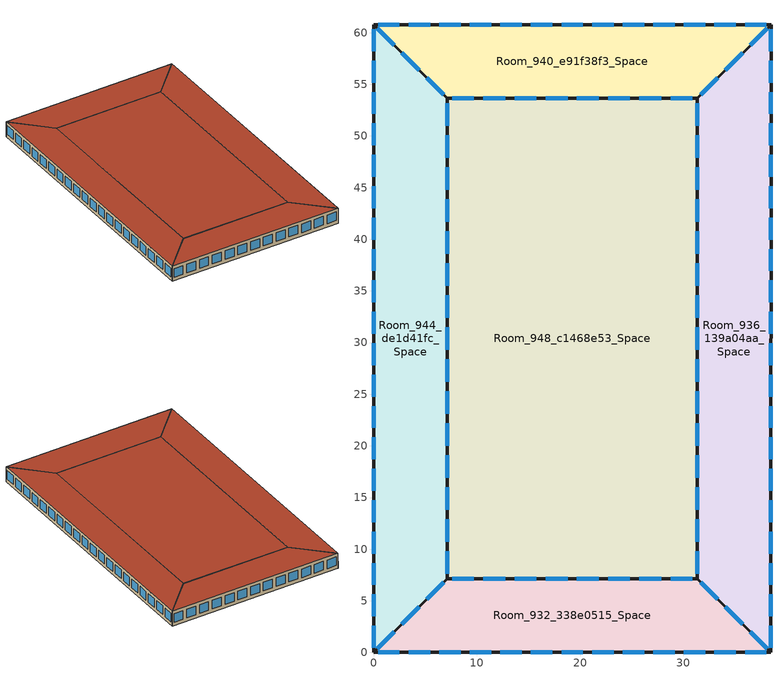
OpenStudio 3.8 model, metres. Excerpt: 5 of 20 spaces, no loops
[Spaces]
Room_932_338e0515_Space
 floor ground: 31.32,7.16 38.48,0 0,0 7.16,7.16 z0
 wall outside: 31.32,7.16 7.16,7.16 0,0 38.48,0 31.32,7.16 z0:3.5
 window: 30.87,7.16 28.75,7.16 / 27.85,7.16 25.73,7.16 / 24.83,7.16 22.71,7.16 / 21.81,7.16 19.69,7.16 / 18.79,7.16 16.67,7.16 / 15.77,7.16 13.65,7.16 / 12.75,7.16 10.63,7.16 / 9.73,7.16 7.61,7.16 / 6.8,6.8 5.13,5.13 / 4.42,4.42 2.74,2.74 / 2.03,2.03 0.36,0.36 / 38.12,0.36 36.45,2.03 / 35.73,2.74 34.06,4.42 / 33.35,5.13 31.68,6.8 / 0.44,0 2.52,0 / 3.4,0 5.48,0 / 6.36,0 8.44,0 / 9.32,0 11.4,0 / 12.28,0 14.36,0 / 15.24,0 17.32,0 / 18.2,0 20.28,0 / 21.16,0 23.24,0 / 24.12,0 26.2,0 / 27.08,0 29.16,0 / 30.04,0 32.12,0 / 33,0 35.08,0 / 35.96,0 38.04,0 z0.8:2.8
 roof outside: 38.48,0 31.32,7.16 7.16,7.16 0,0 z3.5
Room_936_139a04aa_Space
 floor ground: 38.48,60.79 38.48,0 31.32,7.16 31.32,53.63 z0
 wall outside: 31.32,7.16 38.48,0 38.48,60.79 31.32,53.63 31.32,7.16 z0:3.5
 window: 31.68,6.8 33.35,5.13 / 34.06,4.42 35.73,2.74 / 36.45,2.03 38.12,0.36 / 31.32,53.17 31.32,51 / 31.32,50.07 31.32,47.9 / 31.32,46.97 31.32,44.8 / 31.32,43.87 31.32,41.7 / 31.32,40.77 31.32,38.61 / 31.32,37.68 31.32,35.51 / 31.32,34.58 31.32,32.41 / 31.32,31.48 31.32,29.31 / 31.32,28.38 31.32,26.21 / 31.32,25.28 31.32,23.12 / 31.32,22.19 31.32,20.02 / 31.32,19.09 31.32,16.92 / 31.32,15.99 31.32,13.82 / 31.32,12.89 31.32,10.72 / 31.32,9.79 31.32,7.63 / 38.12,60.43 36.45,58.76 / 35.73,58.05 34.06,56.38 / 33.35,55.66 31.68,53.99 / 38.48,0.46 38.48,2.58 / 38.48,3.5 38.48,5.62 / 38.48,6.54 38.48,8.66 / 38.48,9.57 38.48,11.7 / 38.48,12.61 38.48,14.74 / 38.48,15.65 38.48,17.78 / 38.48,18.69 38.48,20.82 / 38.48,21.73 38.48,23.86 / 38.48,24.77 38.48,26.9 / 38.48,27.81 38.48,29.94 / 38.48,30.85 38.48,32.98 / 38.48,33.89 38.48,36.02 / 38.48,36.93 38.48,39.06 / 38.48,39.97 38.48,42.1 / 38.48,43.01 38.48,45.14 / 38.48,46.05 38.48,48.18 / 38.48,49.09 38.48,51.22 / 38.48,52.13 38.48,54.26 / 38.48,55.17 38.48,57.3 / 38.48,58.21 38.48,60.34 z0.8:2.8
 roof outside: 38.48,0 38.48,60.79 31.32,53.63 31.32,7.16 z3.5
Room_940_e91f38f3_Space
 floor ground: 0,60.79 38.48,60.79 31.32,53.63 7.16,53.63 z0
 wall outside: 31.32,53.63 38.48,60.79 0,60.79 7.16,53.63 31.32,53.63 z0:3.5
 window: 31.68,53.99 33.35,55.66 / 34.06,56.38 35.73,58.05 / 36.45,58.76 38.12,60.43 / 7.61,53.63 9.73,53.63 / 10.63,53.63 12.75,53.63 / 13.65,53.63 15.77,53.63 / 16.67,53.63 18.79,53.63 / 19.69,53.63 21.81,53.63 / 22.71,53.63 24.83,53.63 / 25.73,53.63 27.85,53.63 / 28.75,53.63 30.87,53.63 / 0.36,60.43 2.03,58.76 / 2.75,58.05 4.42,56.38 / 5.13,55.66 6.8,53.99 / 38.04,60.79 35.96,60.79 / 35.08,60.79 33,60.79 / 32.12,60.79 30.04,60.79 / 29.16,60.79 27.08,60.79 / 26.2,60.79 24.12,60.79 / 23.24,60.79 21.16,60.79 / 20.28,60.79 18.2,60.79 / 17.32,60.79 15.24,60.79 / 14.36,60.79 12.28,60.79 / 11.4,60.79 9.32,60.79 / 8.44,60.79 6.36,60.79 / 5.48,60.79 3.4,60.79 / 2.52,60.79 0.44,60.79 z0.8:2.8
 roof outside: 31.32,53.63 38.48,60.79 0,60.79 7.16,53.63 z3.5
Room_944_de1d41fc_Space
 floor ground: 0,60.79 7.16,53.63 7.16,7.16 0,0 z0
 wall outside: 7.16,53.63 0,60.79 0,0 7.16,7.16 7.16,53.63 z0:3.5
 window: 6.8,53.99 5.13,55.66 / 4.42,56.38 2.75,58.05 / 2.03,58.76 0.36,60.43 / 0.36,0.36 2.03,2.03 / 2.74,2.74 4.42,4.42 / 5.13,5.13 6.8,6.8 / 7.16,7.63 7.16,9.79 / 7.16,10.72 7.16,12.89 / 7.16,13.82 7.16,15.99 / 7.16,16.92 7.16,19.09 / 7.16,20.02 7.16,22.19 / 7.16,23.12 7.16,25.28 / 7.16,26.21 7.16,28.38 / 7.16,29.31 7.16,31.48 / 7.16,32.41 7.16,34.58 / 7.16,35.51 7.16,37.68 / 7.16,38.61 7.16,40.77 / 7.16,41.7 7.16,43.87 / 7.16,44.8 7.16,46.97 / 7.16,47.9 7.16,50.07 / 7.16,51 7.16,53.17 / 0,60.34 0,58.21 / 0,57.3 0,55.17 / 0,54.26 0,52.13 / 0,51.22 0,49.09 / 0,48.18 0,46.05 / 0,45.14 0,43.01 / 0,42.1 0,39.97 / 0,39.06 0,36.93 / 0,36.02 0,33.89 / 0,32.98 0,30.85 / 0,29.94 0,27.81 / 0,26.9 0,24.77 / 0,23.86 0,21.73 / 0,20.82 0,18.69 / 0,17.78 0,15.65 / 0,14.74 0,12.61 / 0,11.7 0,9.57 / 0,8.66 0,6.54 / 0,5.62 0,3.5 / 0,2.58 0,0.46 z0.8:2.8
 roof outside: 0,0 7.16,7.16 7.16,53.63 0,60.79 z3.5
Room_948_c1468e53_Space
 floor ground: 7.16,53.63 31.32,53.63 31.32,7.16 7.16,7.16 z0
 wall outside: 7.16,53.63 7.16,7.16 31.32,7.16 31.32,53.63 7.16,53.63 z0:3.5
 window: 7.16,53.17 7.16,51 / 7.16,50.07 7.16,47.9 / 7.16,46.97 7.16,44.8 / 7.16,43.87 7.16,41.7 / 7.16,40.77 7.16,38.61 / 7.16,37.68 7.16,35.51 / 7.16,34.58 7.16,32.41 / 7.16,31.48 7.16,29.31 / 7.16,28.38 7.16,26.21 / 7.16,25.28 7.16,23.12 / 7.16,22.19 7.16,20.02 / 7.16,19.09 7.16,16.92 / 7.16,15.99 7.16,13.82 / 7.16,12.89 7.16,10.72 / 7.16,9.79 7.16,7.63 / 30.87,53.63 28.75,53.63 / 27.85,53.63 25.73,53.63 / 24.83,53.63 22.71,53.63 / 21.81,53.63 19.69,53.63 / 18.79,53.63 16.67,53.63 / 15.77,53.63 13.65,53.63 / 12.75,53.63 10.63,53.63 / 9.73,53.63 7.61,53.63 / 31.32,7.63 31.32,9.79 / 31.32,10.72 31.32,12.89 / 31.32,13.82 31.32,15.99 / 31.32,16.92 31.32,19.09 / 31.32,20.02 31.32,22.19 / 31.32,23.12 31.32,25.28 / 31.32,26.21 31.32,28.38 / 31.32,29.31 31.32,31.48 / 31.32,32.41 31.32,34.58 / 31.32,35.51 31.32,37.68 / 31.32,38.61 31.32,40.77 / 31.32,41.7 31.32,43.87 / 31.32,44.8 31.32,46.97 / 31.32,47.9 31.32,50.07 / 31.32,51 31.32,53.17 / 7.61,7.16 9.73,7.16 / 10.63,7.16 12.75,7.16 / 13.65,7.16 15.77,7.16 / 16.67,7.16 18.79,7.16 / 19.69,7.16 21.81,7.16 / 22.71,7.16 24.83,7.16 / 25.73,7.16 27.85,7.16 / 28.75,7.16 30.87,7.16 z0.8:2.8
 roof outside: 31.32,7.16 31.32,53.63 7.16,53.63 7.16,7.16 z3.5
[Schedule:Ruleset]
Name | Default Day Schedule | Summer Design Day Schedule | Winter Design Day Schedule | Holiday Schedule
MediumOffice Building_Service Hot Water Schedule | MediumOffice Building_Service Hot Water Schedule_Sunday | MediumOffice Building_Service Hot Water Schedule_SmrDsn 1 | MediumOffice Building_Service Hot Water Schedule_WntrDsn 1 | MediumOffice Building_Service Hot Water Schedule_Hol 1
MediumOffice Building_Infiltration Schedule | MediumOffice Building_Infiltration Schedule_Sunday | MediumOffice Building_Infiltration Schedule_SmrDsn 1 | MediumOffice Building_Infiltration Schedule_WntrDsn 1 | MediumOffice Building_Infiltration Schedule_Hol 1
NECB-A-Electric-Equipment | NECB-A-Electric-Equipment_Default |  |  | NECB-A-Electric-Equipment_Hol 1
[Schedule:Day]
MediumOffice Building_Service Hot Water Schedule_Sunday; MediumOffice Building_Service Hot Water Schedule_Hol 1: No, 6, 0, 0, 11, 0, 0.04, 13, 0, 0.06, 14, 0, 0.09, 15, 0, 0.06, 18, 0, 0.04, 24, 0, 0
MediumOffice Building_Service Hot Water Schedule_SmrDsn 1; Schedule Day 5: No, 6, 0, 0, 7, 0, 0.07, 8, 0, 0.19, 9, 0, 0.35, 10, 0, 0.38, 11, 0, 0.39, 12, 0, 0.47, 13, 0, 0.57, 14, 0, 0.54, 15, 0, 0.34, 16, 0, 0.33, 17, 0, 0.44, 18, 0, 0.26, 19, 0, 0.21, 20, 0, 0.15, 21, 0, 0.17, 22, 0, 0.08, 24, 0, 0.05
MediumOffice Building_Service Hot Water Schedule_WntrDsn 1; Schedule Day 6: No, 6, 0, 0, 7, 0, 0.07, 8, 0, 0.11, 9, 0, 0.15, 10, 0, 0.21, 11, 0, 0.19, 12, 0, 0.23, 13, 0, 0.2, 14, 0, 0.19, 15, 0, 0.15, 16, 0, 0.13, 17, 0, 0.14, 19, 0, 0.07, 24, 0, 0
MediumOffice Building_Infiltration Schedule_Sunday; MediumOffice Building_Infiltration Schedule_Hol 1: No, 24, 0, 1
MediumOffice Building_Infiltration Schedule_SmrDsn 1; Schedule Day 11: No, 6, 0, 1, 22, 0, 0.25, 24, 0, 1
MediumOffice Building_Infiltration Schedule_WntrDsn 1; Schedule Day 12: No, 6, 0, 1, 18, 0, 0.25, 24, 0, 1
Schedule Day 23: No, 7, 0, 0, 8, 0, 0.1, 9, 0, 0.7, 12, 0, 0.9, 14, 0, 0.5, 17, 0, 0.9, 18, 0, 0.7, 19, 0, 0.3, 23, 0, 0.1, 24, 0, 0
Schedule Day 24; Schedule Day 25: No, 24, 0, 0
Schedule Day 38: No, 7, 0, 0.05, 8, 0, 0.3, 9, 0, 0.8, 17, 0, 0.9, 18, 0, 0.8, 19, 0, 0.5, 21, 0, 0.3, 23, 0, 0.1, 24, 0, 0.05
Schedule Day 39; Schedule Day 40: No, 24, 0, 0.05
NECB-A-Electric-Equipment_Default; Schedule Day 29: No, 7, 0, 0.2, 8, 0, 0.3, 9, 0, 0.8, 18, 0, 0.9, 19, 0, 0.5, 21, 0, 0.3, 24, 0, 0.2
NECB-A-Electric-Equipment_Hol 1; Schedule Day 30; Schedule Day 31: No, 24, 0, 0.2
Schedule Day 26: No, 6, 0, 35, 21, 0, 24, 24, 0, 35
Schedule Day 27; Schedule Day 28: No, 24, 0, 35
Schedule Day 32: No, 6, 0, 18, 7, 0, 20, 21, 0, 22, 24, 0, 18
Schedule Day 33; Schedule Day 34: No, 24, 0, 18
[Schedule:Rule] Date Specification Type=DateRange; Start Month=1; Start Day=1; End Month=12; End Day=31
Name | Schedule Ruleset | Rule Order | Day Schedule | Apply Sunday | Apply Monday | Apply Tuesday | Apply Wednesday | Apply Thursday | Apply Friday | Apply Saturday
Schedule Rule 5 | MediumOffice Building_Service Hot Water Schedule | 0 | Schedule Day 5 | No | Yes | Yes | Yes | Yes | Yes | No
Schedule Rule 6 | MediumOffice Building_Service Hot Water Schedule | 1 | Schedule Day 6 | No | No | No | No | No | No | Yes
Schedule Rule 11 | MediumOffice Building_Infiltration Schedule | 0 | Schedule Day 11 | No | Yes | Yes | Yes | Yes | Yes | No
Schedule Rule 12 | MediumOffice Building_Infiltration Schedule | 1 | Schedule Day 12 | No | No | No | No | No | No | Yes
Schedule Rule 21 | NECB-A-Electric-Equipment | 0 | Schedule Day 29 | No | Yes | Yes | Yes | Yes | Yes | No
Schedule Rule 22 | NECB-A-Electric-Equipment | 1 | Schedule Day 30 | No | No | No | No | No | No | Yes
Schedule Rule 23 | NECB-A-Electric-Equipment | 2 | Schedule Day 31 | Yes | No | No | No | No | No | No
